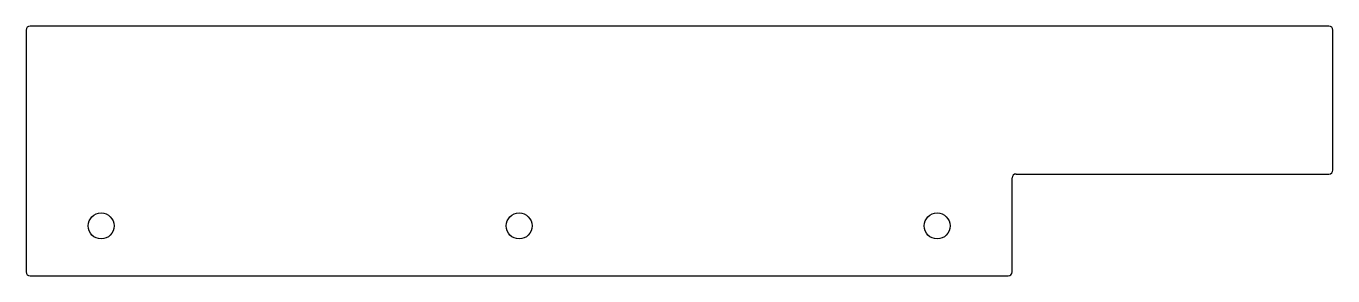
# Model space of a CAD drawing. Header units: millimetres. Extents: x 0 to 332, y 0 to 64.
import ezdxf

# ---------------------------------------------------------------- set-up
doc = ezdxf.new("R2010")
doc.units = ezdxf.units.MM
doc.layers.add('Sketch001', color=7, linetype='CONTINUOUS')

msp = doc.modelspace()

# ---------------------------------------------------------------- linework, layer by layer
at = {"layer": 'Sketch001'}
for p, q in [((331, 63.5), (1, 63.5)), ((0, 62.5), (0, 1)), ((332, 26.9), (332, 62.5)), ((250.5, 1), (250.5, 24.9)), ((251.5, 25.9), (331, 25.9)), ((1, 0), (249.5, 0))]:
    msp.add_line(p, q, dxfattribs=at)
for centre in [(19.05, 12.7), (125.25, 12.7), (231.45, 12.7)]:
    msp.add_circle(centre, 3.3, dxfattribs=at)
for centre, start, end in [((1, 62.5), 90, 180), ((331, 62.5), 0, 90), ((331, 26.9), -90, 0), ((251.5, 24.9), 90, 180), ((1, 1), 180, -90), ((249.5, 1), -90, 0)]:
    msp.add_arc(centre, 1, start, end, dxfattribs=at)

doc.saveas('drawing.dxf')
